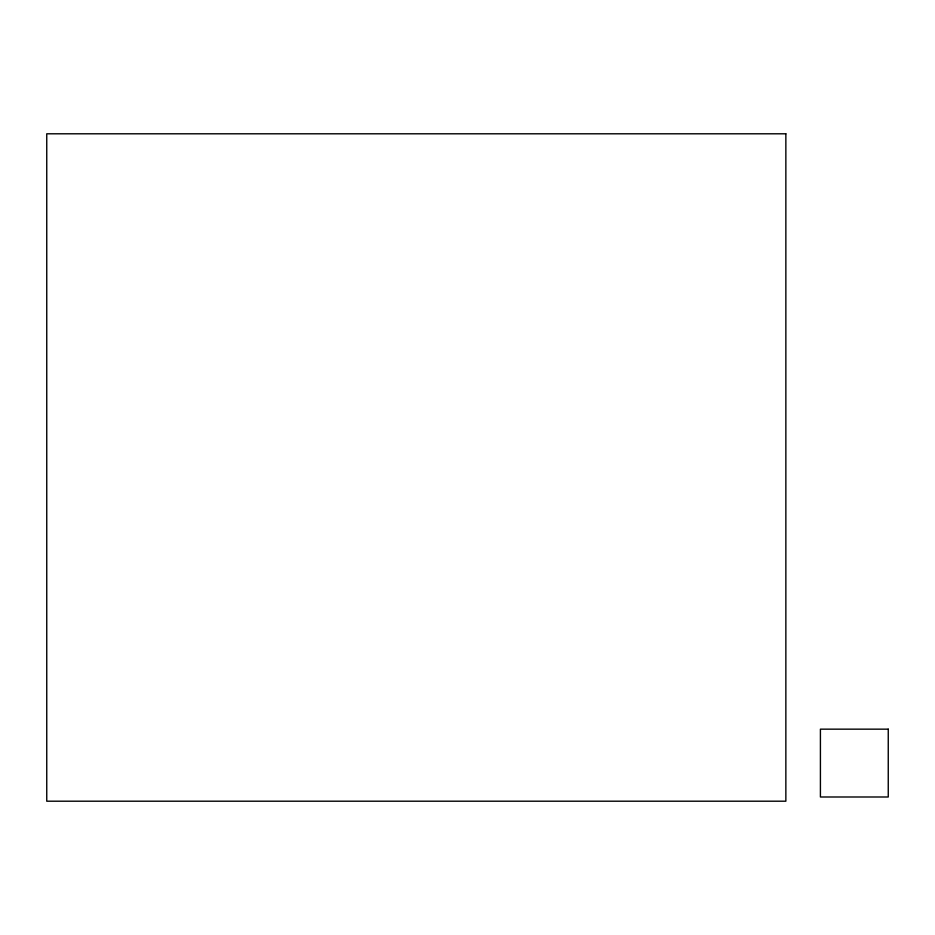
<?xml version="1.0" encoding="UTF-8"?>
<svg xmlns="http://www.w3.org/2000/svg" width="935" height="935" viewBox="0 0 935 935"><rect width="100%" height="100%" fill="white"/><g stroke="black" fill="none" stroke-linecap="round" stroke-linejoin="round"><path stroke-width="1.4" d="M785.856 133.798L46.75 133.798L46.75 801.201L785.856 801.201L785.856 133.798M888.25 729.16L820.416 729.16L820.416 796.994L888.25 796.994L888.25 729.16"/></g></svg>
